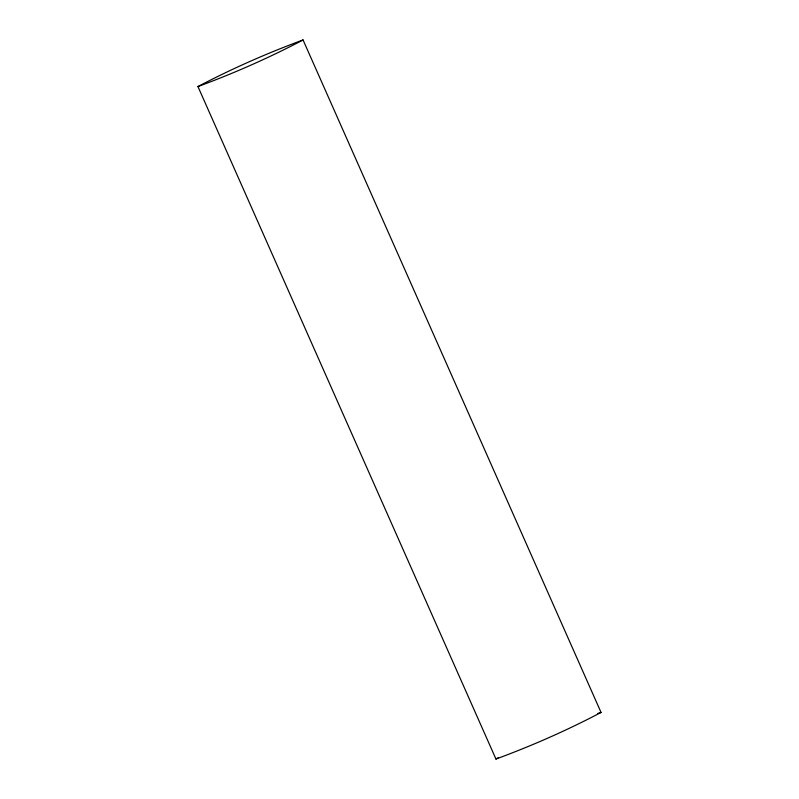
<?xml version="1.0" encoding="UTF-8"?>
<svg xmlns="http://www.w3.org/2000/svg" width="799" height="799" viewBox="0 0 799 799"><rect width="100%" height="100%" fill="white"/><g stroke="black" fill="none" stroke-linecap="round" stroke-linejoin="round"><path stroke-width="1.2" d="M197.942 86.562C231.82 68.744 267.126 53.183 303.051 39.95L601.058 712.438C567.18 730.256 531.874 745.817 495.949 759.05L197.942 86.562C233.867 73.328 269.173 57.778 303.051 39.95M495.949 759.05L498.087 757.792M597.772 713.497L601.058 712.438"/></g></svg>
